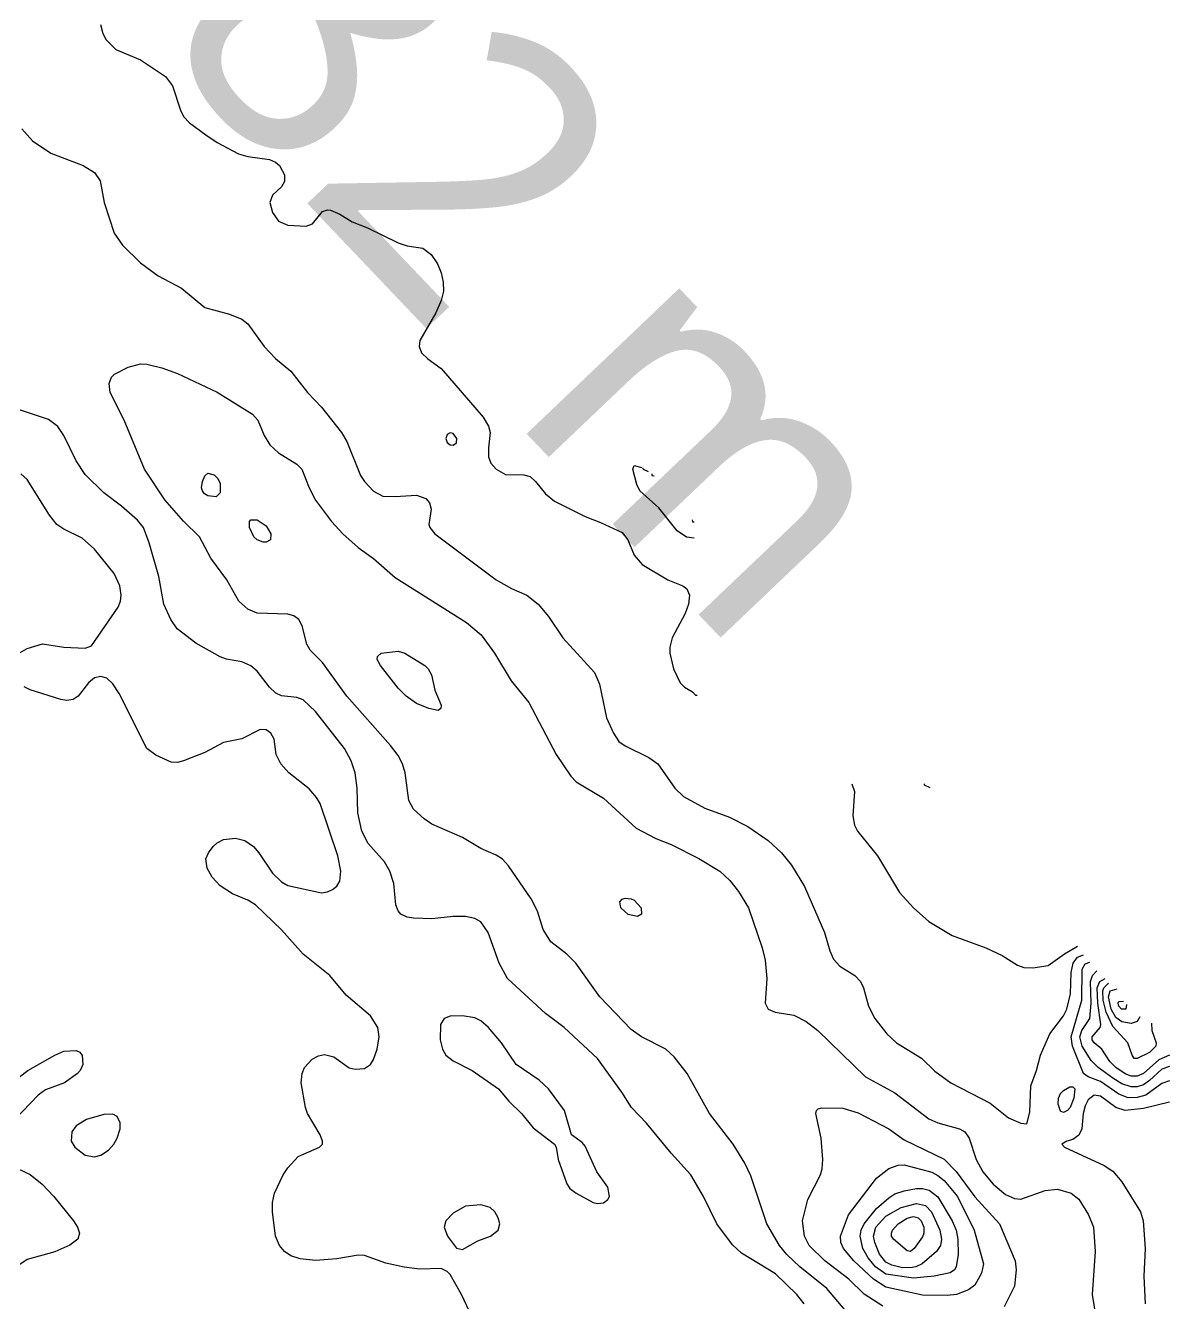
# Model space of a CAD drawing. Extents: x 474277 to 475042, y 254928 to 255625.
# Drawn here: x 474956.4 to 474985, y 255324.79 to 255356.73 of the extents above; entities that cross this region are included whole.
import ezdxf

# ---------------------------------------------------------------- set-up
doc = ezdxf.new("R2010")
doc.units = 0
doc.header["$MEASUREMENT"] = 0
doc.layers.add('BaseMapV2_DTM_export_MonNov09090547073261 — entities', color=1, linetype='CONTINUOUS')
doc.styles.get("Standard").update_dxf_attribs({"font": 'romans.shx'})

msp = doc.modelspace()

# ---------------------------------------------------------------- linework, layer by layer
at = {"layer": 'BaseMapV2_DTM_export_MonNov09090547073261 — entities', "color": 15, "linetype": 'Continuous', "true_color": 0xb7484b}
for points in [[(474958.28, 255356.755, 82), (474958.336, 255356.525, 82), (474958.418, 255356.372, 82), (474958.665, 255356.128, 82), (474959.278, 255355.872, 82), (474959.9, 255355.452, 82), (474960.077, 255355.222, 82), (474960.275, 255354.608, 82), (474960.354, 255354.455, 82), (474960.505, 255354.297, 82), (474960.911, 255353.995, 82), (474961.195, 255353.802, 82), (474961.732, 255353.521, 82), (474961.962, 255353.453, 82), (474962.499, 255353.375, 82), (474962.652, 255353.311, 82), (474962.752, 255353.228, 82), (474962.875, 255352.998, 82), (474962.882, 255352.826, 82), (474962.807, 255352.692, 82), (474962.576, 255352.487, 82), (474962.513, 255352.308, 82), (474962.576, 255352.058, 82), (474962.729, 255351.835, 82), (474962.959, 255351.74, 82), (474963.419, 255351.716, 82), (474963.58, 255351.771, 82), (474963.832, 255352.078, 82), (474963.956, 255352.119, 82), (474964.032, 255352.111, 82), (474964.262, 255352.014, 82), (474964.569, 255351.82, 82), (474964.953, 255351.674, 82), (474965.719, 255351.293, 82), (474965.949, 255351.221, 82), (474966.333, 255351.162, 82), (474966.542, 255351.005, 82), (474966.7, 255350.775, 82), (474966.793, 255350.548, 82), (474966.849, 255350.315, 82), (474966.855, 255350.085, 82), (474966.798, 255349.855, 82), (474966.665, 255349.548, 82), (474966.262, 255348.858, 82), (474966.247, 255348.704, 82), (474966.307, 255348.551, 82), (474966.458, 255348.398, 82), (474966.793, 255348.158, 82), (474967.847, 255346.941, 82), (474967.976, 255346.711, 82), (474968.019, 255346.557, 82), (474967.975, 255346.174, 82), (474967.981, 255345.944, 82), (474968.039, 255345.791, 82), (474968.166, 255345.637, 82), (474968.403, 255345.503, 82), (474968.863, 255345.498, 82), (474969.016, 255345.453, 82), (474969.153, 255345.331, 82), (474969.4, 255345.02, 82), (474969.63, 255344.838, 82), (474970.397, 255344.455, 82), (474970.78, 255344.31, 82), (474971.317, 255344.054, 82), (474971.466, 255343.874, 82), (474971.623, 255343.49, 82), (474971.821, 255343.26, 82), (474972.465, 255342.877, 82), (474972.834, 255342.724, 82), (474972.94, 255342.647, 82), (474973.007, 255342.494, 82), (474972.982, 255342.264, 82), (474972.892, 255342.034, 82), (474972.567, 255341.42, 82), (474972.51, 255341.19, 82), (474972.509, 255341.037, 82), (474972.607, 255340.653, 82), (474972.773, 255340.301, 82), (474972.879, 255340.193, 82), (474973.08, 255340.076, 82), (474973.157, 255339.995, 82), (474973.195, 255339.995, 82)], [(474956.314, 255354.148, 82.25), (474956.576, 255353.842, 82.25), (474957.033, 255353.535, 82.25), (474957.845, 255353.228, 82.25), (474958.128, 255353.055, 82.25), (474958.271, 255352.845, 82.25), (474958.367, 255352.308, 82.25), (474958.616, 255351.541, 82.25), (474958.827, 255351.235, 82.25), (474959.278, 255350.8, 82.25), (474959.718, 255350.468, 82.25), (474960.302, 255350.161, 82.25), (474960.889, 255349.681, 82.25), (474961.502, 255349.516, 82.25), (474961.809, 255349.387, 82.25), (474961.962, 255349.275, 82.25), (474962.366, 255348.704, 82.25), (474962.652, 255348.404, 82.25), (474963.036, 255348.091, 82.25), (474963.453, 255347.554, 82.25), (474963.802, 255347.191, 82.25), (474964.305, 255346.557, 82.25), (474964.436, 255346.327, 82.25), (474964.777, 255345.484, 82.25), (474964.878, 255345.331, 82.25), (474965.106, 255345.087, 82.25), (474965.336, 255344.966, 82.25), (474965.643, 255344.954, 82.25), (474966.179, 255344.992, 82.25), (474966.409, 255344.906, 82.25), (474966.507, 255344.794, 82.25), (474966.546, 255344.641, 82.25), (474966.483, 255344.257, 82.25), (474966.51, 255344.18, 82.25), (474966.633, 255344.027, 82.25), (474968.167, 255342.877, 82.25), (474968.556, 255342.659, 82.25), (474968.94, 255342.488, 82.25), (474969.223, 255342.264, 82.25), (474969.476, 255341.956, 82.25), (474969.835, 255341.42, 82.25), (474970.627, 255340.559, 82.25), (474970.751, 255340.27, 82.25), (474970.931, 255339.427, 82.25), (474971.101, 255339.043, 82.25), (474971.24, 255338.837, 82.25), (474971.393, 255338.726, 82.25), (474971.986, 255338.43, 82.25), (474972.208, 255338.276, 82.25), (474972.635, 255337.663, 82.25), (474972.85, 255337.462, 82.25), (474973.387, 255337.165, 82.25), (474974, 255336.943, 82.25), (474974.46, 255336.705, 82.25), (474974.971, 255336.36, 82.25), (474975.304, 255336.052, 82.25), (474975.556, 255335.746, 82.25), (474975.88, 255335.209, 82.25), (474976.375, 255334.059, 82.25), (474976.512, 255333.599, 82.25), (474976.607, 255333.392, 82.25), (474976.761, 255333.215, 82.25), (474977.137, 255332.986, 82.25), (474977.28, 255332.832, 82.25), (474977.355, 255332.679, 82.25), (474977.483, 255332.219, 82.25), (474977.64, 255331.912, 82.25), (474977.941, 255331.529, 82.25), (474978.179, 255331.299, 82.25), (474978.806, 255330.916, 82.25), (474979.138, 255330.597, 82.25), (474979.535, 255330.302, 82.25), (474980.518, 255329.79, 82.25), (474980.978, 255329.426, 82.25), (474981.285, 255329.297, 82.25), (474981.438, 255329.277, 82.25), (474981.515, 255329.573, 82.25), (474981.538, 255330.225, 82.25), (474981.682, 255330.609, 82.25), (474981.778, 255330.992, 82.25), (474982.015, 255331.529, 82.25), (474982.358, 255331.98, 82.25), (474982.439, 255332.142, 82.25), (474982.533, 255332.526, 82.25), (474982.55, 255333.062, 82.25), (474982.594, 255333.292, 82.25), (474982.707, 255333.446, 82.25), (474982.856, 255333.504, 82.25)], [(474976.991, 255324.515, 82.5), (474976.437, 255325.165, 82.5), (474975.764, 255325.706, 82.5), (474975.439, 255326.008, 82.5), (474975.25, 255326.238, 82.5), (474974.941, 255326.775, 82.5), (474974.537, 255327.981, 82.5), (474974.384, 255328.291, 82.5), (474974.098, 255328.769, 82.5), (474973.502, 255329.535, 82.5), (474972.946, 255330.532, 82.5), (474972.62, 255330.952, 82.5), (474972.41, 255331.146, 82.5), (474971.805, 255331.452, 82.5), (474971.547, 255331.639, 82.5), (474970.764, 255332.449, 82.5), (474970.163, 255333.292, 82.5), (474969.936, 255333.514, 82.5), (474969.536, 255333.829, 82.5), (474969.344, 255334.136, 82.5), (474969.2, 255334.596, 82.5), (474969.049, 255334.903, 82.5), (474968.48, 255335.725, 82.5), (474968.326, 255335.895, 82.5), (474968.173, 255335.994, 82.5), (474967.79, 255336.155, 82.5), (474967.329, 255336.43, 82.5), (474966.563, 255336.763, 82.5), (474966.366, 255336.896, 82.5), (474966.103, 255337.145, 82.5), (474965.985, 255337.356, 82.5), (474965.891, 255338.046, 82.5), (474965.825, 255338.276, 82.5), (474965.719, 255338.484, 82.5), (474965.529, 255338.736, 82.5), (474964.436, 255339.963, 82.5), (474963.826, 255340.807, 82.5), (474963.523, 255341.113, 82.5), (474963.434, 255341.267, 82.5), (474963.322, 255341.727, 82.5), (474963.237, 255341.88, 82.5), (474963.112, 255341.972, 82.5), (474962.959, 255342.012, 82.5), (474962.192, 255342.042, 82.5), (474961.962, 255342.139, 82.5), (474961.737, 255342.34, 82.5), (474961.434, 255342.877, 82.5), (474961.039, 255343.414, 82.5), (474960.756, 255343.95, 82.5), (474960.352, 255344.342, 82.5), (474959.886, 255344.871, 82.5), (474959.38, 255345.637, 82.5), (474958.869, 255346.864, 82.5), (474958.516, 255347.554, 82.5), (474958.492, 255347.784, 82.5), (474958.556, 255347.938, 82.5), (474958.626, 255348.014, 82.5), (474958.972, 255348.186, 82.5), (474959.278, 255348.272, 82.5), (474959.432, 255348.262, 82.5), (474959.815, 255348.17, 82.5), (474960.199, 255348.031, 82.5), (474961.195, 255347.566, 82.5), (474962.078, 255347.018, 82.5), (474962.212, 255346.864, 82.5), (474962.371, 255346.481, 82.5), (474962.515, 255346.251, 82.5), (474962.729, 255346.049, 82.5), (474963.189, 255345.761, 82.5), (474963.315, 255345.637, 82.5), (474963.491, 255345.177, 82.5), (474963.649, 255344.865, 82.5), (474964.054, 255344.334, 82.5), (474964.333, 255344.027, 82.5), (474964.722, 255343.678, 82.5), (474965.106, 255343.404, 82.5), (474965.643, 255342.929, 82.5), (474967.427, 255341.804, 82.5), (474967.793, 255341.497, 82.5), (474968.125, 255341.037, 82.5), (474968.542, 255340.347, 82.5), (474968.989, 255339.81, 82.5), (474969.67, 255338.506, 82.5), (474970.035, 255337.97, 82.5), (474970.166, 255337.825, 82.5), (474970.857, 255337.417, 82.5), (474971.674, 255336.666, 82.5), (474972.16, 255336.405, 82.5), (474972.543, 255336.258, 82.5), (474973.234, 255335.905, 82.5), (474973.762, 255335.593, 82.5), (474974.01, 255335.363, 82.5), (474974.23, 255335.087, 82.5), (474974.475, 255334.673, 82.5), (474974.824, 255333.676, 82.5), (474974.895, 255333.369, 82.5), (474974.94, 255332.909, 82.5), (474974.896, 255332.296, 82.5), (474974.974, 255332.142, 82.5), (474975.146, 255332.066, 82.5), (474975.61, 255331.996, 82.5), (474975.917, 255331.838, 82.5), (474976.209, 255331.606, 82.5), (474977.408, 255330.455, 82.5), (474978.141, 255330.053, 82.5), (474978.984, 255329.404, 82.5), (474979.214, 255329.305, 82.5), (474979.751, 255329.155, 82.5), (474979.89, 255329.075, 82.5), (474980, 255328.922, 82.5), (474980.175, 255328.385, 82.5), (474980.341, 255328.078, 82.5), (474980.594, 255327.769, 82.5), (474980.901, 255327.511, 82.5), (474981.131, 255327.409, 82.5), (474981.285, 255327.396, 82.5), (474981.898, 255327.609, 82.5), (474982.205, 255327.644, 82.5), (474982.544, 255327.542, 82.5), (474982.741, 255327.395, 82.5), (474982.982, 255327.005, 82.5), (474983.105, 255326.698, 82.5), (474983.149, 255326.085, 82.5), (474983.074, 255325.011, 82.5), (474983.175, 255324.398, 82.5)], [(474975.87, 255324.781, 82.25), (474975.684, 255325.011, 82.25), (474975.15, 255325.532, 82.25), (474974.307, 255326.046, 82.25), (474974.077, 255326.251, 82.25), (474973.684, 255326.775, 82.25), (474973.356, 255327.465, 82.25), (474973.034, 255328.002, 82.25), (474972.543, 255328.542, 82.25), (474971.93, 255329.291, 82.25), (474971.551, 255329.689, 82.25), (474971.315, 255330.072, 82.25), (474970.703, 255330.911, 82.25), (474969.873, 255331.682, 82.25), (474969.4, 255332.038, 82.25), (474968.456, 255332.909, 82.25), (474968.243, 255333.292, 82.25), (474967.97, 255334.059, 82.25), (474967.79, 255334.326, 82.25), (474967.636, 255334.408, 82.25), (474967.406, 255334.455, 82.25), (474967.099, 255334.46, 82.25), (474966.563, 255334.404, 82.25), (474966.103, 255334.421, 82.25), (474965.941, 255334.443, 82.25), (474965.79, 255334.519, 82.25), (474965.719, 255334.602, 82.25), (474965.659, 255334.749, 82.25), (474965.612, 255335.286, 82.25), (474965.515, 255335.593, 82.25), (474965.378, 255335.823, 82.25), (474964.97, 255336.283, 82.25), (474964.808, 255336.59, 82.25), (474964.711, 255337.05, 82.25), (474964.693, 255337.663, 82.25), (474964.646, 255338.046, 82.25), (474964.548, 255338.353, 82.25), (474964.38, 255338.66, 82.25), (474963.649, 255339.585, 82.25), (474963.342, 255339.877, 82.25), (474963.189, 255339.934, 82.25), (474962.806, 255339.975, 82.25), (474962.66, 255340.04, 82.25), (474962.499, 255340.193, 82.25), (474962.192, 255340.593, 82.25), (474962.039, 255340.727, 82.25), (474961.809, 255340.825, 82.25), (474961.425, 255340.889, 82.25), (474961.272, 255340.949, 82.25), (474960.659, 255341.287, 82.25), (474960.196, 255341.65, 82.25), (474960.033, 255341.88, 82.25), (474959.862, 255342.264, 82.25), (474959.732, 255342.954, 82.25), (474959.496, 255343.797, 82.25), (474959.355, 255344.18, 82.25), (474959.202, 255344.364, 82.25), (474958.803, 255344.717, 82.25), (474958.358, 255345.049, 82.25), (474957.898, 255345.506, 82.25), (474957.668, 255345.846, 82.25), (474957.357, 255346.481, 82.25), (474957.208, 255346.702, 82.25), (474956.978, 255346.878, 82.25), (474955.828, 255347.264, 82.25)], [(474967.099, 255346.24, 82), (474967.176, 255346.297, 82), (474967.189, 255346.404, 82), (474967.099, 255346.53, 82), (474967.023, 255346.547, 82), (474966.946, 255346.509, 82), (474966.909, 255346.404, 82), (474966.946, 255346.309, 82), (474967.023, 255346.248, 82), (474967.099, 255346.24, 82)], [(474956.211, 255341.021, 82), (474956.441, 255341.159, 82), (474956.825, 255341.274, 82), (474957.362, 255341.192, 82), (474957.898, 255341.167, 82), (474958.052, 255341.224, 82), (474958.722, 255342.187, 82), (474958.779, 255342.34, 82), (474958.796, 255342.494, 82), (474958.757, 255342.724, 82), (474958.619, 255343.03, 82), (474958.127, 255343.644, 82), (474957.822, 255343.916, 82), (474957.362, 255344.138, 82), (474957.187, 255344.257, 82), (474957.002, 255344.487, 82), (474956.441, 255345.382, 82), (474956.288, 255345.522, 82)], [(474961.167, 255344.947, 82.75), (474960.965, 255344.975, 82.75), (474960.881, 255345.024, 82.75), (474960.826, 255345.101, 82.75), (474960.806, 255345.177, 82.75), (474960.826, 255345.331, 82.75), (474960.889, 255345.474, 82.75), (474960.965, 255345.536, 82.75), (474961.119, 255345.497, 82.75), (474961.209, 255345.407, 82.75), (474961.272, 255345.284, 82.75), (474961.272, 255345.045, 82.75), (474961.167, 255344.947, 82.75)], [(474973.119, 255343.915, 82), (474972.927, 255343.939, 82), (474972.697, 255344.101, 82), (474972.237, 255344.673, 82), (474971.764, 255345.101, 82), (474971.687, 255345.254, 82), (474971.591, 255345.637, 82), (474971.623, 255345.729, 82), (474971.815, 255345.68, 82)], [(474971.827, 255345.676, 82), (474971.842, 255345.637, 82), (474971.968, 255345.577, 82)], [(474972.059, 255345.522, 82), (474972.059, 255345.484, 82), (474972.122, 255345.469, 82)], [(474962.524, 255343.874, 82.75), (474962.422, 255343.819, 82.75), (474962.346, 255343.817, 82.75), (474962.192, 255343.874, 82.75), (474962.115, 255343.946, 82.75), (474962.003, 255344.18, 82.75), (474962.006, 255344.334, 82.75), (474962.039, 255344.372, 82.75), (474962.192, 255344.373, 82.75), (474962.422, 255344.226, 82.75), (474962.54, 255344.027, 82.75), (474962.524, 255343.874, 82.75)], [(474973.074, 255344.372, 82), (474973.08, 255344.322, 82), (474973.119, 255344.322, 82)], [(474966.784, 255339.657, 82.75), (474966.716, 255339.609, 82.75), (474966.486, 255339.654, 82.75), (474966.179, 255339.781, 82.75), (474965.924, 255339.963, 82.75), (474965.719, 255340.165, 82.75), (474965.28, 255340.73, 82.75), (474965.198, 255340.883, 82.75), (474965.2, 255340.96, 82.75), (474965.292, 255341.037, 82.75), (474965.719, 255341.091, 82.75), (474965.885, 255341.037, 82.75), (474966.385, 255340.73, 82.75), (474966.466, 255340.653, 82.75), (474966.553, 255340.5, 82.75), (474966.633, 255340.117, 82.75), (474966.793, 255339.737, 82.75), (474966.784, 255339.657, 82.75)], [(474967.559, 255324.46, 82), (474967.306, 255325.011, 82), (474967.023, 255325.515, 82), (474966.946, 255325.59, 82), (474966.793, 255325.658, 82), (474966.256, 255325.646, 82), (474965.873, 255325.693, 82), (474965.413, 255325.798, 82), (474964.876, 255325.99, 82), (474964.722, 255325.996, 82), (474964.186, 255325.905, 82), (474963.649, 255325.865, 82), (474963.266, 255325.904, 82), (474963.036, 255325.978, 82), (474962.877, 255326.085, 82), (474962.754, 255326.238, 82), (474962.653, 255326.468, 82), (474962.579, 255327.082, 82), (474962.582, 255327.312, 82), (474962.632, 255327.542, 82), (474962.843, 255328.002, 82), (474962.959, 255328.176, 82), (474963.223, 255328.462, 82), (474963.755, 255328.692, 82), (474963.825, 255328.769, 82), (474963.829, 255328.845, 82), (474963.767, 255328.999, 82), (474963.451, 255329.535, 82), (474963.399, 255329.689, 82), (474963.297, 255330.302, 82), (474963.321, 255330.532, 82), (474963.38, 255330.685, 82), (474963.572, 255330.892, 82), (474963.726, 255330.975, 82), (474963.879, 255331.013, 82), (474964.109, 255330.951, 82), (474964.492, 255330.681, 82), (474964.646, 255330.643, 82), (474964.876, 255330.659, 82), (474965.029, 255330.76, 82), (474965.106, 255330.882, 82), (474965.195, 255331.146, 82), (474965.248, 255331.452, 82), (474965.209, 255331.682, 82), (474965.029, 255331.98, 82), (474964.416, 255332.491, 82), (474964.01, 255332.986, 82), (474963.342, 255333.516, 82), (474962.806, 255334.129, 82), (474962.149, 255334.749, 82), (474961.962, 255334.865, 82), (474961.579, 255335.022, 82), (474961.272, 255335.222, 82), (474961.068, 255335.439, 82), (474960.944, 255335.669, 82), (474960.912, 255335.899, 82), (474960.975, 255336.053, 82), (474961.093, 255336.206, 82), (474961.195, 255336.302, 82), (474961.349, 255336.383, 82), (474961.655, 255336.414, 82), (474961.885, 255336.357, 82), (474962.104, 255336.206, 82), (474962.24, 255336.053, 82), (474962.576, 255335.542, 82), (474962.806, 255335.329, 82), (474962.959, 255335.237, 82), (474963.802, 255335.047, 82), (474963.956, 255335.073, 82), (474964.082, 255335.133, 82), (474964.186, 255335.219, 82), (474964.262, 255335.345, 82), (474964.288, 255335.593, 82), (474964.215, 255335.976, 82), (474963.768, 255337.28, 82), (474963.678, 255337.433, 82), (474963.496, 255337.648, 82), (474962.984, 255338.046, 82), (474962.783, 255338.276, 82), (474962.669, 255338.506, 82), (474962.622, 255338.89, 82), (474962.538, 255339.043, 82), (474962.422, 255339.128, 82), (474962.269, 255339.132, 82), (474961.809, 255338.903, 82), (474961.349, 255338.811, 82), (474960.889, 255338.558, 82), (474960.352, 255338.347, 82), (474960.199, 255338.304, 82), (474960.045, 255338.314, 82), (474959.662, 255338.488, 82), (474959.437, 255338.66, 82), (474958.742, 255340.031, 82), (474958.588, 255340.272, 82), (474958.435, 255340.42, 82), (474958.282, 255340.458, 82), (474958.128, 255340.423, 82), (474957.975, 255340.299, 82), (474957.721, 255339.963, 82), (474957.592, 255339.882, 82), (474957.438, 255339.858, 82), (474957.285, 255339.882, 82), (474956.518, 255340.122, 82), (474956.365, 255340.196, 82)], [(474977.066, 255337.778, 82), (474977.128, 255337.586, 82), (474977.089, 255336.973, 82), (474977.132, 255336.743, 82), (474977.205, 255336.59, 82), (474977.708, 255335.976, 82), (474978.256, 255335.056, 82), (474978.604, 255334.673, 82), (474978.984, 255334.338, 82), (474979.571, 255333.983, 82), (474980.411, 255333.676, 82), (474980.824, 255333.481, 82), (474981.208, 255333.244, 82), (474981.361, 255333.187, 82), (474981.591, 255333.18, 82), (474981.975, 255333.233, 82), (474982.378, 255333.522, 82), (474982.703, 255333.715, 82)], [(474979.023, 255337.678, 82), (474978.877, 255337.74, 82), (474978.877, 255337.778, 82)], [(474971.803, 255334.519, 82.75), (474971.7, 255334.456, 82.75), (474971.47, 255334.51, 82.75), (474971.288, 255334.673, 82.75), (474971.259, 255334.826, 82.75), (474971.317, 255334.892, 82.75), (474971.393, 255334.916, 82.75), (474971.547, 255334.904, 82.75), (474971.623, 255334.865, 82.75), (474971.793, 255334.673, 82.75), (474971.803, 255334.519, 82.75)], [(474985.003, 255330.349, 82.5), (474984.812, 255330.289, 82.5), (474984.411, 255329.995, 82.5), (474984.198, 255329.934, 82.5), (474983.968, 255329.925, 82.5), (474983.738, 255330.02, 82.5), (474983.278, 255330.338, 82.5), (474982.969, 255330.455, 82.5), (474982.854, 255330.532, 82.5), (474982.576, 255331.222, 82.5), (474982.547, 255331.452, 82.5), (474982.814, 255332.372, 82.5), (474982.818, 255333.139, 82.5), (474982.895, 255333.273, 82.5), (474983.01, 255333.318, 82.5)], [(474985.003, 255330.707, 82.75), (474984.812, 255330.647, 82.75), (474984.505, 255330.36, 82.75), (474984.352, 255330.254, 82.75), (474984.198, 255330.203, 82.75), (474984.045, 255330.2, 82.75), (474983.815, 255330.279, 82.75), (474983.585, 255330.418, 82.75), (474983.218, 255330.685, 82.75), (474983.048, 255330.862, 82.75), (474982.818, 255331.222, 82.75), (474982.764, 255331.452, 82.75), (474982.815, 255331.606, 82.75), (474983.011, 255331.912, 82.75), (474983.048, 255332.296, 82.75), (474983.03, 255332.832, 82.75), (474983.079, 255332.986, 82.75), (474983.19, 255333.101, 82.75)], [(474985.003, 255330.996, 83), (474984.735, 255330.878, 83), (474984.352, 255330.539, 83), (474984.198, 255330.471, 83), (474984.045, 255330.472, 83), (474983.892, 255330.529, 83), (474983.665, 255330.685, 83), (474983.511, 255330.839, 83), (474983.316, 255331.146, 83), (474983.125, 255331.304, 83), (474983.075, 255331.376, 83), (474983.068, 255331.452, 83), (474983.268, 255331.682, 83), (474983.29, 255331.759, 83), (474983.216, 255332.296, 83), (474983.197, 255332.679, 83), (474983.26, 255332.832, 83), (474983.393, 255332.907, 83)], [(474984.556, 255331.797, 83.25), (474984.564, 255331.606, 83.25), (474984.671, 255331.299, 83.25), (474984.666, 255331.222, 83.25), (474984.505, 255331.059, 83.25), (474984.198, 255330.91, 83.25), (474984.122, 255330.913, 83.25), (474984.068, 255330.992, 83.25), (474983.964, 255331.299, 83.25), (474983.585, 255331.708, 83.25), (474983.418, 255332.066, 83.25), (474983.346, 255332.372, 83.25), (474983.338, 255332.602, 83.25), (474983.363, 255332.679, 83.25), (474983.479, 255332.794, 83.25)], [(474984.266, 255331.951, 83.5), (474984.198, 255331.839, 83.5), (474984.045, 255331.786, 83.5), (474983.815, 255331.823, 83.5), (474983.661, 255331.938, 83.5), (474983.544, 255332.142, 83.5), (474983.48, 255332.449, 83.5), (474983.525, 255332.602, 83.5), (474983.7, 255332.649, 83.5)], [(474983.931, 255332.257, 83.75), (474983.912, 255332.142, 83.75), (474983.805, 255332.142, 83.75), (474983.738, 255332.214, 83.75), (474983.724, 255332.296, 83.75), (474983.738, 255332.332, 83.75), (474983.853, 255332.34, 83.75)], [(474970.857, 255327.299, 82), (474970.965, 255327.388, 82), (474971, 255327.465, 82), (474970.964, 255327.695, 82), (474970.688, 255328.078, 82), (474970.397, 255328.716, 82), (474970.32, 255328.809, 82), (474970.052, 255328.999, 82), (474969.877, 255329.612, 82), (474969.476, 255330.153, 82), (474969.246, 255330.372, 82), (474968.674, 255330.762, 82), (474968.302, 255331.299, 82), (474967.982, 255331.682, 82), (474967.79, 255331.854, 82), (474967.636, 255331.927, 82), (474967.329, 255331.976, 82), (474967.023, 255331.972, 82), (474966.867, 255331.912, 82), (474966.782, 255331.759, 82), (474966.774, 255331.376, 82), (474966.825, 255331.146, 82), (474966.915, 255330.992, 82), (474967.099, 255330.853, 82), (474967.568, 255330.609, 82), (474968.227, 255330.149, 82), (474968.483, 255329.842, 82), (474968.802, 255329.535, 82), (474969.093, 255329.179, 82), (474969.625, 255328.769, 82), (474969.674, 255328.692, 82), (474969.722, 255328.385, 82), (474969.936, 255327.775, 82), (474970.013, 255327.663, 82), (474970.168, 255327.542, 82), (474970.599, 255327.312, 82), (474970.703, 255327.284, 82), (474970.857, 255327.299, 82)], [(474956.253, 255330.455, 82), (474956.463, 255330.609, 82), (474957.132, 255330.996, 82), (474957.362, 255331.094, 82), (474957.668, 255331.114, 82), (474957.759, 255331.069, 82), (474957.822, 255330.981, 82), (474957.837, 255330.762, 82), (474957.772, 255330.609, 82), (474957.705, 255330.532, 82), (474957.376, 255330.302, 82), (474956.902, 255330.124, 82), (474956.718, 255329.995, 82), (474956.136, 255329.382, 82)], [(474982.456, 255329.612, 82.5), (474982.358, 255329.562, 82.5), (474982.281, 255329.597, 82.5), (474982.22, 255329.765, 82.5), (474982.23, 255329.919, 82.5), (474982.281, 255330.032, 82.5), (474982.358, 255330.113, 82.5), (474982.511, 255330.2, 82.5), (474982.588, 255330.206, 82.5), (474982.634, 255330.149, 82.5), (474982.611, 255329.919, 82.5), (474982.52, 255329.689, 82.5), (474982.456, 255329.612, 82.5)], [(474985.003, 255329.816, 82.25), (474984.352, 255329.66, 82.25), (474983.892, 255329.609, 82.25), (474983.661, 255329.684, 82.25), (474983.278, 255329.97, 82.25), (474983.125, 255329.992, 82.25), (474982.971, 255329.875, 82.25), (474982.895, 255329.727, 82.25), (474982.844, 255329.535, 82.25), (474982.811, 255329.152, 82.25), (474982.741, 255328.996, 82.25), (474982.588, 255328.883, 82.25), (474982.435, 255328.845, 82.25), (474982.316, 255328.769, 82.25), (474982.381, 255328.692, 82.25), (474983.375, 255328.232, 82.25), (474983.585, 255328.094, 82.25), (474983.815, 255327.826, 82.25), (474984.278, 255327.082, 82.25), (474984.349, 255326.852, 82.25), (474984.394, 255326.162, 82.25), (474984.365, 255325.471, 82.25), (474984.393, 255324.781, 82.25)], [(474958.128, 255328.449, 81.75), (474958.282, 255328.491, 81.75), (474958.476, 255328.615, 81.75), (474958.614, 255328.769, 81.75), (474958.697, 255328.922, 81.75), (474958.766, 255329.152, 81.75), (474958.767, 255329.305, 81.75), (474958.691, 255329.459, 81.75), (474958.588, 255329.516, 81.75), (474958.358, 255329.51, 81.75), (474957.93, 255329.382, 81.75), (474957.673, 255329.229, 81.75), (474957.564, 255329.075, 81.75), (474957.546, 255328.845, 81.75), (474957.633, 255328.692, 81.75), (474957.898, 255328.491, 81.75), (474958.128, 255328.449, 81.75)], [(474977.834, 255324.719, 82.75), (474977.374, 255325.022, 82.75), (474976.991, 255325.393, 82.75), (474976.385, 255325.855, 82.75), (474975.999, 255326.238, 82.75), (474975.879, 255326.468, 82.75), (474975.827, 255326.852, 82.75), (474975.965, 255327.388, 82.75), (474976.277, 255328.002, 82.75), (474976.323, 255328.155, 82.75), (474976.336, 255328.385, 82.75), (474976.292, 255328.922, 82.75), (474976.163, 255329.535, 82.75), (474976.181, 255329.612, 82.75), (474976.224, 255329.652, 82.75), (474976.301, 255329.675, 82.75), (474976.837, 255329.668, 82.75), (474977.221, 255329.549, 82.75), (474977.987, 255329.154, 82.75), (474978.371, 255328.881, 82.75), (474979.368, 255328.393, 82.75), (474979.674, 255328.088, 82.75), (474980.134, 255327.454, 82.75), (474980.751, 255326.775, 82.75), (474981.145, 255325.855, 82.75), (474981.172, 255325.625, 82.75), (474981.131, 255325.222, 82.75), (474980.872, 255324.705, 82.75)], [(474956.042, 255328.232, 82), (474956.518, 255328.01, 82), (474956.82, 255327.772, 82), (474957.109, 255327.465, 82), (474957.6, 255326.852, 82), (474957.7, 255326.698, 82), (474957.752, 255326.545, 82), (474957.71, 255326.392, 82), (474957.515, 255326.243, 82), (474957.132, 255326.074, 82), (474956.441, 255325.885, 82), (474956.211, 255325.728, 82)], [(474979.683, 255325.011, 83), (474979.444, 255324.985, 83), (474978.831, 255324.999, 83), (474977.911, 255325.191, 83), (474977.604, 255325.395, 83), (474977.11, 255325.855, 83), (474976.852, 255326.162, 83), (474976.786, 255326.315, 83), (474976.782, 255326.468, 83), (474976.976, 255327.005, 83), (474977.681, 255327.921, 83), (474977.987, 255328.158, 83), (474978.217, 255328.245, 83), (474978.371, 255328.252, 83), (474979.061, 255328.07, 83), (474979.214, 255327.99, 83), (474979.368, 255327.861, 83), (474979.706, 255327.465, 83), (474980.125, 255326.622, 83), (474980.353, 255325.778, 83), (474980.304, 255325.548, 83), (474980.134, 255325.248, 83), (474979.981, 255325.128, 83), (474979.683, 255325.011, 83)], [(474979.124, 255325.471, 83.25), (474978.601, 255325.418, 83.25), (474977.911, 255325.518, 83.25), (474977.652, 255325.702, 83.25), (474977.469, 255325.932, 83.25), (474977.338, 255326.162, 83.25), (474977.267, 255326.468, 83.25), (474977.297, 255326.622, 83.25), (474977.367, 255326.775, 83.25), (474977.681, 255327.159, 83.25), (474977.987, 255327.428, 83.25), (474978.141, 255327.524, 83.25), (474978.371, 255327.602, 83.25), (474978.678, 255327.659, 83.25), (474978.831, 255327.66, 83.25), (474978.998, 255327.618, 83.25), (474979.214, 255327.455, 83.25), (474979.573, 255326.852, 83.25), (474979.667, 255326.622, 83.25), (474979.714, 255326.392, 83.25), (474979.721, 255326.008, 83.25), (474979.675, 255325.702, 83.25), (474979.629, 255325.625, 83.25), (474979.521, 255325.554, 83.25), (474979.124, 255325.471, 83.25)], [(474967.329, 255326.138, 82), (474967.713, 255326.356, 82), (474968.031, 255326.468, 82), (474968.222, 255326.622, 82), (474968.258, 255326.775, 82), (474968.222, 255326.928, 82), (474968.136, 255327.082, 82), (474968.02, 255327.185, 82), (474967.79, 255327.249, 82), (474967.406, 255327.222, 82), (474967.099, 255327.047, 82), (474966.911, 255326.852, 82), (474966.872, 255326.698, 82), (474966.952, 255326.468, 82), (474967.176, 255326.17, 82), (474967.329, 255326.138, 82)], [(474978.664, 255325.702, 83.5), (474978.524, 255325.676, 83.5), (474978.294, 255325.69, 83.5), (474978.064, 255325.746, 83.5), (474977.911, 255325.824, 83.5), (474977.757, 255326.023, 83.5), (474977.638, 255326.315, 83.5), (474977.608, 255326.468, 83.5), (474977.659, 255326.698, 83.5), (474977.911, 255326.969, 83.5), (474978.294, 255327.188, 83.5), (474978.678, 255327.284, 83.5), (474978.908, 255327.232, 83.5), (474979.05, 255327.082, 83.5), (474979.265, 255326.622, 83.5), (474979.308, 255326.392, 83.5), (474979.279, 255326.238, 83.5), (474979.183, 255326.085, 83.5), (474978.82, 255325.778, 83.5), (474978.664, 255325.702, 83.5)], [(474978.527, 255326.085, 83.75), (474978.448, 255326.099, 83.75), (474978.108, 255326.392, 83.75), (474978.058, 255326.468, 83.75), (474978.051, 255326.545, 83.75), (474978.078, 255326.622, 83.75), (474978.217, 255326.776, 83.75), (474978.448, 255326.922, 83.75), (474978.601, 255326.959, 83.75), (474978.718, 255326.928, 83.75), (474978.796, 255326.852, 83.75), (474978.861, 255326.698, 83.75), (474978.865, 255326.545, 83.75), (474978.831, 255326.455, 83.75), (474978.622, 255326.162, 83.75), (474978.527, 255326.085, 83.75)]]:
    msp.add_polyline3d(points, dxfattribs=at)

# ---------------------------------------------------------------- texts
at = {"layer": 'BaseMapV2_DTM_export_MonNov09090547073261 — entities', "color": 250, "true_color": 0x323232, "insert": (474959.466, 255356.319), "char_height": 0.2, "width": 17.61571, "attachment_point": 7, "rotation": 313.6003}
msp.add_mtext('\\fOpen Sans|i0|b0;\\H7.02279;82\\~m', dxfattribs=at)

doc.saveas('drawing.dxf')
